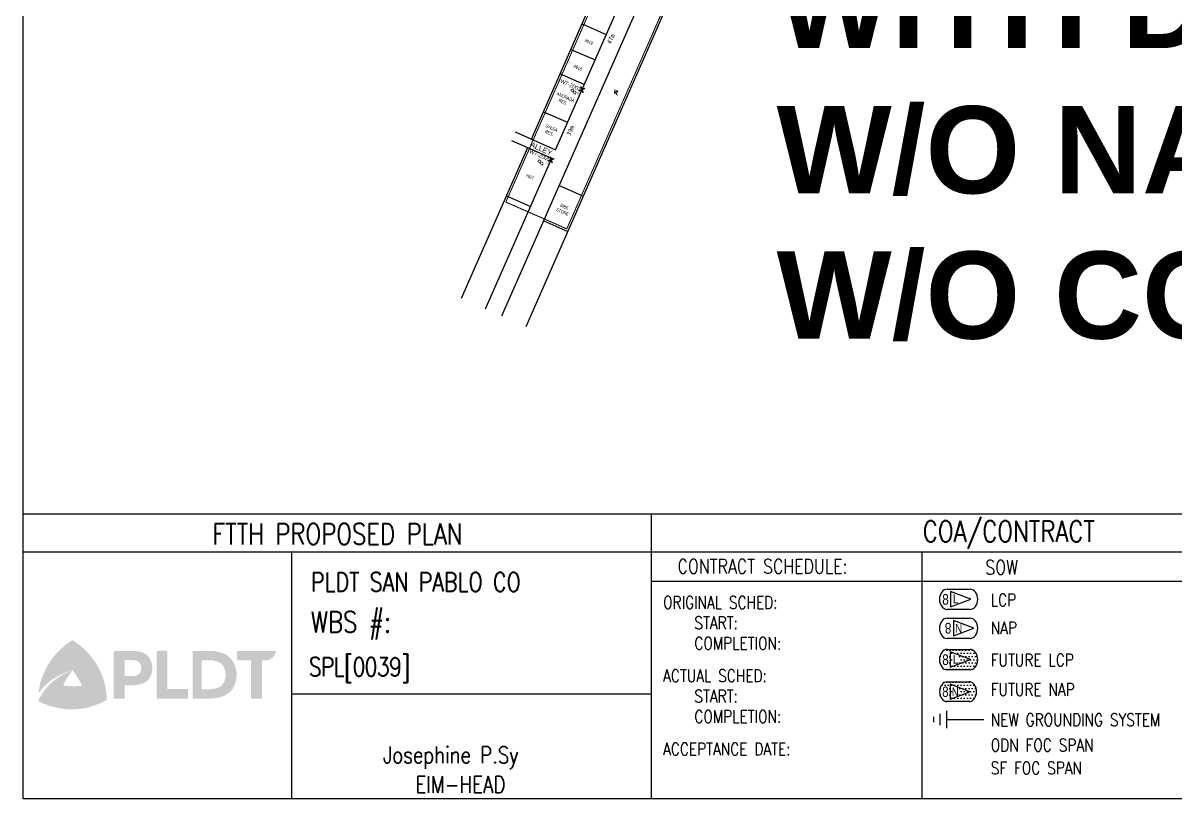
# Model space of a CAD drawing. Extents: x -663610 to -207124, y 70878 to 297551.
# Drawn here: x -265209 to -263462, y 77379 to 78556 of the extents above; entities that cross this region are included whole.
import ezdxf
from ezdxf.enums import TextEntityAlignment as Align

# ---------------------------------------------------------------- set-up
doc = ezdxf.new("R2010")
doc.units = 0
doc.header["$LTSCALE"] = 0.3
doc.linetypes.add('ACAD_ISO05W100', pattern=[33, 24, -3, 0, -3, 0, -3])
doc.linetypes.add('DASHED', pattern=[0.75, 0.5, -0.25])
doc.layers.get('0').update_dxf_attribs({"linetype": 'CONTINUOUS'})
for name, color, linetype in [('BASEMAP', 7, 'CONTINUOUS'), ('Distance Data', 7, 'CONTINUOUS'), ('Electric Pole ID', 7, 'CONTINUOUS'), ('Electrical Pole (Circular Conc.)', 7, 'CONTINUOUS'), ('House Number', 6, 'CONTINUOUS'), ('NAP Boundary', 1, 'CONTINUOUS'), ('Print', 7, 'CONTINUOUS'), ('Road Name', 7, 'CONTINUOUS'), ('Vacant', 1, 'CONTINUOUS')]:
    doc.layers.add(name, color=color, linetype=linetype)
doc.layers.add('Pole size-Big', color=251, linetype='CONTINUOUS', lineweight=0)
doc.styles.add('Mark', font='arial.ttf', dxfattribs={"width": 0.8, "height": 2.5})
doc.styles.add('ROMANS', font='ROMANS.SHX', dxfattribs={"width": 0.8, "height": 2})
doc.styles.get("Standard").update_dxf_attribs({"font": '', "width": 0.8})
doc.styles.add('WMF-Arial Unicode MS0', font='')
doc.styles.add('仿宋', font='', dxfattribs={"width": 0.9})
doc.styles.get('Standard').set_extended_font_data('FangSong_GB2312')
doc.styles.get('WMF-Arial Unicode MS0').set_extended_font_data('Arial Unicode MS', bold=True)
doc.styles.get('仿宋').set_extended_font_data('FangSong_GB2312')

# ---------------------------------------------------------------- blocks, each defined once
blk = doc.blocks.new('logo2016')
at = {"layer": 'BASEMAP', "lineweight": 0, "ltscale": 2}
for color, points in [(10, [(-355401.89, 144136.23), (-355401.04, 144137.17), (-355400.22, 144137.99), (-355399.34, 144138.76), (-355398.22, 144139.66), (-355397.5, 144140.16), (-355396.61, 144140.73), (-355396.26, 144140.24), (-355395.81, 144139.55), (-355395.42, 144138.87), (-355394.98, 144137.97), (-355394.55, 144136.96), (-355394.19, 144136.01), (-355394.12, 144135.78), (-355393.63, 144133.91), (-355393.37, 144131.97), (-355393.32, 144130.22), (-355393.44, 144128.31), (-355393.68, 144126.77), (-355394.13, 144127.71), (-355394.48, 144128.38), (-355394.88, 144129.05), (-355395.42, 144129.9), (-355396.01, 144130.74), (-355396.6, 144131.5), (-355397.21, 144132.21), (-355398.19, 144133.27), (-355399.01, 144134.03), (-355400.07, 144134.95), (-355401.04, 144135.67)]), (12, [(-355396.61, 144140.73), (-355396.34, 144140.58), (-355396.08, 144140.41), (-355395.82, 144140.25), (-355395.46, 144140), (-355395.1, 144139.74), (-355394.62, 144139.38), (-355394.14, 144139.01), (-355393.45, 144138.4), (-355392.76, 144137.8), (-355392.09, 144137.12), (-355391.21, 144136.13), (-355389.67, 144134.09), (-355388.59, 144132.29), (-355387.96, 144130.98), (-355387.65, 144130.21), (-355387.34, 144129.44), (-355387.21, 144129.05), (-355387.08, 144128.65), (-355387.58, 144128.42), (-355387.94, 144128.26), (-355388.31, 144128.11), (-355388.9, 144127.9), (-355389.49, 144127.69), (-355390.21, 144127.47), (-355390.93, 144127.26), (-355391.87, 144127.08), (-355392.81, 144126.89), (-355393.68, 144126.77), (-355393.56, 144127.54), (-355393.44, 144128.31), (-355393.38, 144129.27), (-355393.32, 144130.22), (-355393.34, 144131.09), (-355393.37, 144131.97), (-355393.5, 144132.94), (-355393.63, 144133.91), (-355394.12, 144135.78), (-355394.55, 144136.96), (-355394.76, 144137.47), (-355394.98, 144137.97), (-355395.2, 144138.42), (-355395.42, 144138.87), (-355395.62, 144139.21), (-355395.81, 144139.55), (-355396.04, 144139.89), (-355396.26, 144140.24)]), (18, [(-355396.6, 144131.5), (-355397.22, 144131.34), (-355398.34, 144130.97), (-355399, 144130.71), (-355400.46, 144130.06), (-355401.66, 144129.4), (-355402.56, 144128.81), (-355403.57, 144128.07), (-355404.33, 144127.42), (-355404.93, 144126.85), (-355405.7, 144126.04), (-355406.22, 144125.42), (-355406.72, 144124.77), (-355406.98, 144124.41), (-355406.94, 144124.83), (-355406.85, 144125.54), (-355406.7, 144126.4), (-355406.47, 144127.46), (-355406.15, 144128.59), (-355405.28, 144130.9), (-355404.21, 144132.97), (-355403.39, 144134.26), (-355402.44, 144135.55), (-355401.89, 144136.23), (-355401.04, 144135.67), (-355400.07, 144134.95), (-355399.01, 144134.03), (-355398.19, 144133.27), (-355397.21, 144132.21)]), (12, [(-355367.56, 144137.46), (-355367.58, 144137.48), (-355370.88, 144137.46), (-355370.88, 144122.86), (-355361.21, 144122.86), (-355361.21, 144125.78), (-355361.25, 144125.82), (-355367.56, 144125.82)]), (12, [(-355346.24, 144137.43), (-355346.24, 144134.58), (-355342, 144134.58), (-355342, 144122.83), (-355338.64, 144122.83), (-355338.64, 144134.57), (-355337.26, 144134.57), (-355336.78, 144134.63), (-355336.46, 144134.72), (-355336.01, 144134.91), (-355335.59, 144135.19), (-355335.3, 144135.46), (-355335.01, 144135.8), (-355334.77, 144136.14), (-355334.55, 144136.53), (-355334.36, 144136.96), (-355334.22, 144137.43), (-355334.43, 144137.43)]), (16, [(-355399.45, 144126.9), (-355398.56, 144128.62), (-355397.48, 144130.32), (-355396.61, 144131.47), (-355396.79, 144131.41), (-355397.15, 144131.29), (-355397.61, 144131.11), (-355398.12, 144130.89), (-355398.58, 144130.68), (-355399.19, 144130.37), (-355400.18, 144129.82), (-355401.28, 144129.11), (-355402.36, 144128.28), (-355403.13, 144127.61), (-355403.94, 144126.79), (-355404.63, 144126.02), (-355405.06, 144125.46), (-355405.57, 144124.78), (-355406.04, 144124.05), (-355406.56, 144123.14), (-355407.08, 144122.1), (-355406.41, 144121.75), (-355405.27, 144121.24), (-355404.26, 144120.85), (-355403.02, 144120.44), (-355401.87, 144120.15), (-355401.29, 144120.02), (-355401.27, 144120.39), (-355401.2, 144120.88), (-355401.03, 144121.98), (-355400.82, 144122.96), (-355400.52, 144124.08), (-355400.18, 144125.13), (-355399.84, 144126.05)]), (9, [(-355387.08, 144128.65), (-355387.58, 144128.42), (-355388.31, 144128.11), (-355389.49, 144127.69), (-355390.93, 144127.26), (-355392.81, 144126.89), (-355393.68, 144126.77), (-355394.74, 144126.69), (-355395.63, 144126.64), (-355396.54, 144126.64), (-355397.65, 144126.7), (-355399.07, 144126.84), (-355399.45, 144126.9), (-355399.32, 144126.79), (-355398.95, 144126.52), (-355398.06, 144125.91), (-355396.53, 144125.03), (-355395.33, 144124.43), (-355394.18, 144123.95), (-355392.99, 144123.53), (-355392.36, 144123.33), (-355391.47, 144123.09), (-355390.54, 144122.88), (-355389.59, 144122.71), (-355388.67, 144122.59), (-355387.94, 144122.52), (-355386.83, 144122.47), (-355386.14, 144122.47), (-355386.14, 144123.5), (-355386.38, 144125.84), (-355386.74, 144127.53)]), (8, [(-355401.34, 144120.03), (-355399.62, 144119.75), (-355398.26, 144119.61), (-355396.81, 144119.58), (-355395.86, 144119.6), (-355394.68, 144119.68), (-355393.48, 144119.82), (-355392.12, 144120.08), (-355390.98, 144120.38), (-355389.65, 144120.8), (-355388.75, 144121.16), (-355387.58, 144121.66), (-355386.76, 144122.11), (-355386.14, 144122.47), (-355386.83, 144122.47), (-355387.94, 144122.52), (-355388.67, 144122.59), (-355389.59, 144122.71), (-355390.54, 144122.88), (-355391.47, 144123.09), (-355392.36, 144123.33), (-355392.99, 144123.53), (-355394.18, 144123.95), (-355395.33, 144124.43), (-355396.53, 144125.03), (-355398.06, 144125.91), (-355398.95, 144126.52), (-355399.32, 144126.79), (-355399.45, 144126.9), (-355399.84, 144126.05), (-355400.18, 144125.13), (-355400.52, 144124.08), (-355400.82, 144122.96), (-355401.03, 144121.98)])]:
    blk.add_hatch(color=color, dxfattribs=at).paths.add_polyline_path(points)
h = blk.add_hatch(color=12, dxfattribs=at)
h.paths.add_polyline_path([(-355380.66, 144122.86), (-355382.65, 144122.86), (-355384, 144122.86), (-355384, 144124.17), (-355384, 144129.38), (-355384, 144137.45), (-355379.2, 144137.45), (-355378.19, 144137.45), (-355377.59, 144137.41), (-355377.11, 144137.37), (-355376.29, 144137.26), (-355375.61, 144137.1), (-355374.96, 144136.87), (-355374.54, 144136.67), (-355373.9, 144136.26), (-355373.42, 144135.8), (-355373.02, 144135.28), (-355372.7, 144134.69), (-355372.43, 144134), (-355372.27, 144133.38), (-355372.17, 144132.72), (-355372.12, 144132.12), (-355372.16, 144131.67), (-355372.24, 144131.12), (-355372.36, 144130.62), (-355372.51, 144130.12), (-355372.7, 144129.68), (-355373.06, 144129.05), (-355373.5, 144128.5), (-355373.99, 144128.07), (-355374.45, 144127.77), (-355375.08, 144127.47), (-355375.51, 144127.32), (-355376.42, 144127.11), (-355377.11, 144127.01), (-355377.92, 144126.94), (-355378.43, 144126.94), (-355380.66, 144126.94), (-355380.66, 144125.94)])
h.paths.add_polyline_path([(-355380.66, 144134.61), (-355380.66, 144129.78), (-355378.69, 144129.78), (-355378.17, 144129.78), (-355377.65, 144129.81), (-355377.11, 144129.92), (-355376.71, 144130.06), (-355376.39, 144130.25), (-355376.12, 144130.48), (-355375.91, 144130.76), (-355375.72, 144131.15), (-355375.61, 144131.56), (-355375.57, 144131.94), (-355375.57, 144132.41), (-355375.62, 144132.89), (-355375.79, 144133.41), (-355376.03, 144133.82), (-355376.24, 144134.03), (-355376.4, 144134.16), (-355376.61, 144134.29), (-355376.92, 144134.42), (-355377.24, 144134.51), (-355377.64, 144134.58), (-355378.04, 144134.61), (-355378.48, 144134.61)], flags=16)
h = blk.add_hatch(color=12, dxfattribs=at)
h.paths.add_polyline_path([(-355357.03, 144134.59), (-355357.03, 144125.71), (-355354.51, 144125.71), (-355354.41, 144125.71), (-355353.81, 144125.75), (-355353.07, 144125.88), (-355352.61, 144126), (-355352.12, 144126.18), (-355351.55, 144126.46), (-355351.19, 144126.7), (-355350.73, 144127.11), (-355350.47, 144127.46), (-355350.16, 144128.01), (-355349.95, 144128.65), (-355349.83, 144129.21), (-355349.76, 144129.68), (-355349.75, 144130.37), (-355349.81, 144130.89), (-355349.91, 144131.42), (-355350.08, 144132.05), (-355350.28, 144132.5), (-355350.46, 144132.81), (-355350.7, 144133.13), (-355350.96, 144133.41), (-355351.25, 144133.65), (-355351.65, 144133.89), (-355352.03, 144134.07), (-355352.62, 144134.29), (-355353.06, 144134.41), (-355353.49, 144134.49), (-355353.86, 144134.55), (-355354.29, 144134.58), (-355354.53, 144134.59)], flags=16)
h.paths.add_polyline_path([(-355359.86, 144137.43), (-355359.86, 144122.85), (-355354.34, 144122.85), (-355353.33, 144122.9), (-355352.16, 144123.09), (-355351.11, 144123.37), (-355350.49, 144123.59), (-355349.74, 144123.94), (-355349.1, 144124.34), (-355348.58, 144124.73), (-355348.11, 144125.2), (-355347.65, 144125.79), (-355347.27, 144126.4), (-355346.95, 144127.1), (-355346.66, 144127.95), (-355346.5, 144128.67), (-355346.37, 144129.72), (-355346.37, 144130.42), (-355346.43, 144131.11), (-355346.5, 144131.58), (-355346.59, 144131.99), (-355346.79, 144132.74), (-355347.07, 144133.47), (-355347.44, 144134.18), (-355347.79, 144134.7), (-355348.14, 144135.12), (-355348.61, 144135.57), (-355349.16, 144135.99), (-355350.17, 144136.55), (-355350.98, 144136.87), (-355351.91, 144137.14), (-355352.95, 144137.33), (-355353.44, 144137.39), (-355353.9, 144137.43), (-355354.24, 144137.43)])
blk = doc.blocks.new('GROUNDING')
at = {"color": 1}
for p, q in [((-8.52, -0.47), (-8.52, 0.47)), ((-7.42, -0.99), (-7.42, 0.98)), ((-6.32, -1.5), (-6.32, 1.5)), ((-6.32, 0), (0, 0))]:
    blk.add_line(p, q, dxfattribs=at)
blk = doc.blocks.new('LCP')
at = {"ltscale": 0.3}
h = blk.add_hatch(dxfattribs=at)
h.set_pattern_fill('DOTS', color=256, scale=1.5, style=0)
edge = h.paths.add_edge_path()
edge.add_ellipse((84651.3, -14849.53), major_axis=(0, -7.59), ratio=0.75, start_angle=90, end_angle=180)
edge.add_line((84651.3, -14841.94), (84634.23, -14841.94))
edge.add_ellipse((84634.23, -14849.53), major_axis=(0, -7.59), ratio=0.75, start_angle=180, end_angle=270)
edge.add_ellipse((84634.23, -14849.53), major_axis=(0, -7.59), ratio=0.75, start_angle=270, end_angle=360)
edge.add_line((84634.23, -14857.12), (84651.3, -14857.12))
edge.add_ellipse((84651.3, -14849.53), major_axis=(0, -7.59), ratio=0.75, start_angle=0, end_angle=90)
h.paths.add_polyline_path([(84651.77, -14849.53), (84636.6, -14855.22), (84636.6, -14843.84)], flags=16)
h = blk.add_hatch(dxfattribs=at)
h.set_pattern_fill('DOTS', color=256, scale=1.5, style=0)
h.paths.add_polyline_path([(84636.6, -14843.84), (84636.6, -14855.22), (84651.77, -14849.53)])
at = {"color": 7, "linetype": 'Continuous'}
for p, q in [((84634.23, -14841.94), (84651.3, -14841.94)), ((84651.3, -14857.12), (84634.23, -14857.12))]:
    blk.add_line(p, q, dxfattribs=at)
blk.add_lwpolyline([(84651.77, -14849.53), (84636.6, -14843.84), (84636.6, -14855.22)], close=True, dxfattribs=at)
for centre, start_param, end_param in [((84634.23, -14849.53), 3.141593, 4.712389), ((84651.3, -14849.53), 1.570796, 3.141593), ((84634.23, -14849.53), 4.712389, 6.283185), ((84651.3, -14849.53), 0, 1.570796)]:
    blk.add_ellipse(centre, major_axis=(0, -7.59), ratio=0.75, start_param=start_param, end_param=end_param, dxfattribs=at)
at = {"color": 7, "style": 'Mark', "width": 0.8}
for s, height, p in [('8', 7.92, (84633.04, -14853.55)), ('L', 6.6, (84640.56, -14852.54))]:
    blk.add_text(s, height=height, dxfattribs=at).set_placement(p, align=Align.CENTER)
blk = doc.blocks.new('NAP NEW')
at = {"ltscale": 0.3}
h = blk.add_hatch(dxfattribs=at)
h.set_pattern_fill('DOTS', color=256, scale=1.5, style=0)
edge = h.paths.add_edge_path()
edge.add_ellipse((84650.66, -14873.41), major_axis=(0, -7.36), ratio=0.75, start_angle=90, end_angle=180)
edge.add_line((84650.66, -14866.05), (84634.09, -14866.05))
edge.add_ellipse((84634.09, -14873.41), major_axis=(0, -7.36), ratio=0.75, start_angle=180, end_angle=270)
edge.add_ellipse((84634.09, -14873.41), major_axis=(0, -7.36), ratio=0.75, start_angle=270, end_angle=360)
edge.add_line((84634.09, -14880.77), (84650.66, -14880.77))
edge.add_ellipse((84650.66, -14873.41), major_axis=(0, -7.36), ratio=0.75, start_angle=0, end_angle=90)
h.paths.add_polyline_path([(84651.12, -14873.41), (84636.39, -14878.93), (84636.39, -14867.89)], flags=16)
h = blk.add_hatch(dxfattribs=at)
h.set_pattern_fill('DOTS', color=256, scale=1.5, style=0)
h.paths.add_polyline_path([(84636.39, -14867.89), (84636.39, -14878.93), (84651.12, -14873.41)])
at = {"color": 7, "linetype": 'Continuous'}
for p, q in [((84634.09, -14866.05), (84650.66, -14866.05)), ((84650.66, -14880.77), (84634.09, -14880.77))]:
    blk.add_line(p, q, dxfattribs=at)
blk.add_lwpolyline([(84651.12, -14873.41), (84636.39, -14867.89), (84636.39, -14878.93)], close=True, dxfattribs=at)
for centre, start_param, end_param in [((84634.09, -14873.41), 3.141593, 4.712389), ((84650.66, -14873.41), 1.570796, 3.141593), ((84634.09, -14873.41), 4.712389, 6.283185), ((84650.66, -14873.41), 0, 1.570796)]:
    blk.add_ellipse(centre, major_axis=(0, -7.36), ratio=0.75, start_param=start_param, end_param=end_param, dxfattribs=at)
at = {"color": 7, "style": 'Mark', "width": 0.8}
for s, height, p in [('8', 7.68, (84632.94, -14877.3)), ('N', 6.4, (84640.24, -14876.63))]:
    blk.add_text(s, height=height, dxfattribs=at).set_placement(p, align=Align.CENTER)
blk = doc.blocks.new('Electrical Pole (Circular Conc.)')
at = {"const_width": 1.18}
for points in [[(-322437.53, 145744.35), (-322433.55, 145740.66)], [(-322437.46, 145740.59), (-322433.62, 145744.42)]]:
    blk.add_lwpolyline(points, dxfattribs=at)
at = {"color": 1, "lineweight": 0, "ltscale": 2, "insert": (-322432.88, 145741.54), "char_height": 1.2, "width": 1.894, "attachment_point": 1}
blk.add_mtext('{\\fArial|b0|i0|c0|p34;\\C7;CC}', dxfattribs=at)

msp = doc.modelspace()

# ---------------------------------------------------------------- linework, layer by layer
at = {"ltscale": 0.3}
for p, q in [((-264256, 77811.8), (-264256, 77379)), ((-265208.9, 77754.1), (-262566.3, 77754.1)), ((-264801.8, 77754.1), (-264801.8, 77379)), ((-263845.6, 77754.1), (-263845.6, 77379)), ((-264256, 77709.2), (-262566.3, 77709.2)), ((-264801.8, 77538.5), (-264256, 77538.5))]:
    msp.add_line(p, q, dxfattribs=at)
at = {"color": 7, "linetype": 'Continuous'}
for p, q in [((-263807.4, 77697.3), (-263772.6, 77697.3)), ((-263772.6, 77666.5), (-263807.4, 77666.5)), ((-263807.4, 77653.4), (-263772.6, 77653.4)), ((-263772.6, 77622.5), (-263807.4, 77622.5))]:
    msp.add_line(p, q, dxfattribs=at)
at = {"color": 0, "lineweight": 0, "ltscale": 0.3}
msp.add_lwpolyline([(-265208.9, 80681), (-260491.7, 80681), (-260491.7, 77811.8), (-265208.9, 77811.8)], close=True, dxfattribs=at)
at = {"ltscale": 0.3}
msp.add_lwpolyline([(-265208.9, 77811.8), (-260491.7, 77811.8), (-260491.7, 77379), (-265208.9, 77379)], close=True, dxfattribs=at)
msp.add_lwpolyline([(-265208.9, 77811.8), (-260491.7, 77811.8), (-260491.7, 77379), (-265208.9, 77379)], close=True, dxfattribs=at)
at = {"color": 7, "linetype": 'Continuous'}
for points in [[(-263771.6, 77681.9), (-263802.5, 77693.5), (-263802.5, 77670.3)], [(-263767, 77637.9), (-263797.9, 77649.5), (-263797.9, 77626.3)]]:
    msp.add_lwpolyline(points, close=True, dxfattribs=at)
for centre, major_axis, start_param, end_param in [((-263807.4, 77681.9), (0, -15.4), 3.141593, 4.712389), ((-263772.6, 77681.9), (0, -15.4), 1.570796, 3.141593), ((-263807.4, 77681.9), (0, -15.4), 4.712389, 6.283185), ((-263772.6, 77681.9), (0, -15.4), 0, 1.570796), ((-263807.4, 77637.9), (0, 15.4), 0, 1.570796), ((-263807.4, 77637.9), (0, 15.4), 1.570796, 3.141593), ((-263772.6, 77637.9), (0, 15.4), 4.712389, 6.283185), ((-263772.6, 77637.9), (0, 15.4), 3.141593, 4.712389)]:
    msp.add_ellipse(centre, major_axis=major_axis, ratio=0.75, start_param=start_param, end_param=end_param, dxfattribs=at)
at = {"layer": 'BASEMAP', "color": 251, "ltscale": 2}
for points in [[(-264482.6, 78111.8), (-264265, 78606.9)], [(-264437.9, 78380.1), (-264334.4, 78615.6)], [(-264401.3, 78364), (-264297.7, 78599.6)], [(-264446, 78095.7), (-264228.4, 78590.8)], [(-264361.1, 78554.7), (-264324.5, 78538.6)], [(-264378, 78516.2), (-264341.4, 78500.1)], [(-264357.9, 78462.7), (-264394.5, 78478.8)], [(-264419.6, 78421.6), (-264383, 78405.6)], [(-264462.6, 78390.9), (-264401.3, 78364)], [(-264468.2, 78378.1), (-264406.9, 78351.2)], [(-264544, 78138.8), (-264443.5, 78367.3)], [(-264507.3, 78122.7), (-264406.9, 78351.2)], [(-264395.7, 78309.6), (-264359.1, 78293.5)], [(-264475.8, 78293.8), (-264439.2, 78277.7)], [(-264419.2, 78256), (-264382.6, 78239.9)]]:
    msp.add_lwpolyline(points, dxfattribs=at)
at = {"layer": 'NAP Boundary', "color": 5, "linetype": 'ACAD_ISO05W100', "lineweight": 0, "ltscale": 2, "const_width": 1.56}
msp.add_lwpolyline([(-264384.2, 78243.9), (-264476.6, 78284.5), (-264190.2, 78936.2), (-264097.7, 78895.6)], close=True, dxfattribs=at)
at = {"layer": 'Print', "ltscale": 2}
msp.add_lwpolyline([(-265208.9, 80681), (-260491.7, 80681), (-260491.7, 77379), (-265208.9, 77379)], close=True, dxfattribs=at)

# ---------------------------------------------------------------- block references
at = {"color": 5, "linetype": 'DASHED', "xscale": 2.03560084180832, "yscale": 2.03560084180832, "zscale": 2.03560084180832}
for name in ['LCP', 'NAP NEW']:
    msp.add_blockref(name, (-436088.9, 107818.1), dxfattribs=at)
at = {"xscale": 8.867698409342768, "yscale": 8.867698409342768, "zscale": 8.867698409342768}
msp.add_blockref('GROUNDING', (-263751.9, 77499.5), dxfattribs=at)
at = {"layer": 'BASEMAP', "color": 2, "lineweight": 0, "xscale": 4.956159999895097, "yscale": 4.956159999895097, "zscale": 4.956159999895097}
msp.add_blockref('logo2016', (1496268.5, -636764.6), dxfattribs=at)
at = {"layer": 'Electrical Pole (Circular Conc.)', "color": 1, "lineweight": 0, "xscale": 1.919302000000065, "yscale": 1.919302000016501, "zscale": 1.919302000013738, "rotation": 246.2733800175027}
for p in [(-769450.8, -375534.8), (-769497.6, -375641.3)]:
    msp.add_blockref('Electrical Pole (Circular Conc.)', p, dxfattribs=at)

# ---------------------------------------------------------------- texts
at = {"color": 7, "style": 'Mark', "width": 0.8}
for s, height, p in [('8', 16.1, (-263809.8, 77673.7)), ('L', 13.4, (-263794.5, 77675.8)), ('N', 13.4, (-263789.8, 77631.2))]:
    msp.add_text(s, height=height, dxfattribs=at).set_placement(p, align=Align.CENTER)
msp.add_text('8', height=16.1, rotation=180, dxfattribs=at).set_placement((-263805.9, 77646.1), align=Align.CENTER)
at = {"style": 'ROMANS'}
for s, insert, char_height, width, attachment_point in [('FTTH PROPOSED PLAN', (-264921.9, 77796.7), 31.718, 1186.334, 1), ('{\\Fromans.shx|c1;COA/CONTRACT}', (-263844.3, 77800.9), 31.718, 1186.334, 1), ('CONTRACT SCHEDULE:', (-264216.2, 77742.8), 21.863, 358.38, 1), ('SOW', (-263749.4, 77741.2), 21.86, 358.38, 1), ('LCP', (-263741.2, 77690.4), 19.03, 358.38, 1), ('ORIGINAL SCHED:', (-264238.1, 77686.7), 19.031, 358.38, 1), ('START:', (-264190.7, 77655.7), 19.03, 358.38, 1), ('NAP', (-263741.2, 77647.9), 19.03, 358.38, 1), ('COMPLETION:', (-264190.7, 77624.7), 19.031, 358.38, 1), ('{\\T0.95;SPL[0039]}', (-264775.5, 77574.7), 28.325, 1059.423, 4), ('FUTURE LCP', (-263741.2, 77599.3), 19.03, 358.38, 1), ('ACTUAL SCHED:', (-264238.1, 77575.5), 19.031, 358.38, 1), ('FUTURE NAP', (-263741.2, 77554.5), 19.03, 358.38, 1), ('START:', (-264190.7, 77544.5), 19.03, 358.38, 1), ('COMPLETION:', (-264190.7, 77513.5), 19.031, 358.38, 1), ('NEW GROUNDING SYSTEM', (-263741.2, 77508.6), 19.031, 405.94, 1), ('ACCEPTANCE DATE:', (-264238.1, 77464.3), 19.031, 358.38, 1), ('ODN FOC SPAN', (-263741.2, 77470.2), 19.031, 358.38, 1), ('Josephine P.Sy', (-264662.7, 77458.5), 25.375, 1186.334, 1), ('SF{\\Fromans.shx|c1; FOC SPA}N', (-263741.2, 77435.5), 19.031, 358.38, 1), ('EIM-HEAD', (-264613.7, 77413.6), 25.37, 1186.334, 1)]:
    msp.add_mtext(s, dxfattribs=dict(at, insert=insert, char_height=char_height, width=width, attachment_point=attachment_point))
at = {"lineweight": 9, "attachment_point": 4, "style": 'ROMANS'}
for s, insert, char_height, width in [('PLDT SAN PABLO CO', (-264772.2, 77708.1), 28.55, 1098.322), ('WBS #:', (-264772.5, 77642.2), 31.72, 1186.476)]:
    msp.add_mtext(s, dxfattribs=dict(at, insert=insert, char_height=char_height, width=width))
at = {"layer": 'BASEMAP', "color": 152, "ltscale": 2, "true_color": 0x2776bb, "insert": (-264065.9, 78650.5), "char_height": 132.256, "width": 4769.379, "attachment_point": 1, "style": 'WMF-Arial Unicode MS0'}
msp.add_mtext('{\\fArial Unicode MS|b1|i0|c134|p32;WITH DP LOCATION\\PW/O NAP/LCP I}D\\PW/O {\\fArial Unicode MS|b1|i0|c134|p32;COORDINATES/DP}', dxfattribs=at)
at = {"layer": 'Distance Data', "style": '仿宋', "width": 0.9}
for s, p in [('47m', (-264317.2, 78523.6)), ('39m', (-264378.8, 78384.6))]:
    msp.add_text(s, height=7, rotation=66.2734, dxfattribs=at).set_placement(p)
at = {"layer": 'Electric Pole ID', "style": 'Mark', "width": 0.8}
for s, p in [('IW7-2003', (-264380.4, 78459.6)), ('IW7-2005', (-264427.2, 78353.1))]:
    msp.add_text(s, height=6, rotation=336.2734, dxfattribs=at).set_placement(p, align=Align.CENTER)
at = {"layer": 'House Number', "color": 6, "char_height": 5, "attachment_point": 1, "rotation": 336.2734, "style": 'Mark'}
for s, insert, width in [('\\pi20.53067;{\\W0.7;\\T0.95;#619}', (-264374.5, 78540.8), 51.244), ('\\pi17.0838;{\\W0.7;\\T0.95;#618}', (-264387.9, 78500.2), 44.35), ('\\pi10.59352;{\\W0.7;\\T0.95;ANDRADA\\P\\pi17.08857;RES.}', (-264407.6, 78455.9), 44.35), ('\\pi14.41702;{\\W0.7;\\T0.95;GALEA\\P\\pi17.08857;RES.}', (-264428.4, 78409), 44.35), ('\\pi20.53426;{\\W0.7;\\T0.95;#627}', (-264463.7, 78336), 51.244), ('\\pi17.12916;{\\W0.7;\\T0.95;BIBE\\P\\pi14.26302;STORE}', (-264408.7, 78289.4), 44.35)]:
    msp.add_mtext(s, dxfattribs=dict(at, insert=insert, width=width))
at = {"layer": 'Pole size-Big', "color": 2, "lineweight": 0, "width": 0.8}
for p in [(-264372.5, 78446.5), (-264422.5, 78338.9)]:
    msp.add_text('B', height=10, rotation=45.5763, dxfattribs=at).set_placement(p)
at = {"layer": 'Road Name', "color": 7, "lineweight": 0, "style": 'Mark', "width": 0.8}
e = msp.add_text('ALLEY', height=8, rotation=336.2734, dxfattribs=at)
e.set_placement((-264424.5, 78361.7), align=Align.CENTER)
e.dxf.unprotected_set("ltscale", 0)
at = {"layer": 'Vacant', "color": 251, "insert": (-264311.5, 78455.4), "char_height": 6, "width": 263.334, "attachment_point": 1, "rotation": 336.2734, "style": 'ROMANS'}
msp.add_mtext('VL', dxfattribs=at)

doc.saveas('drawing.dxf')
